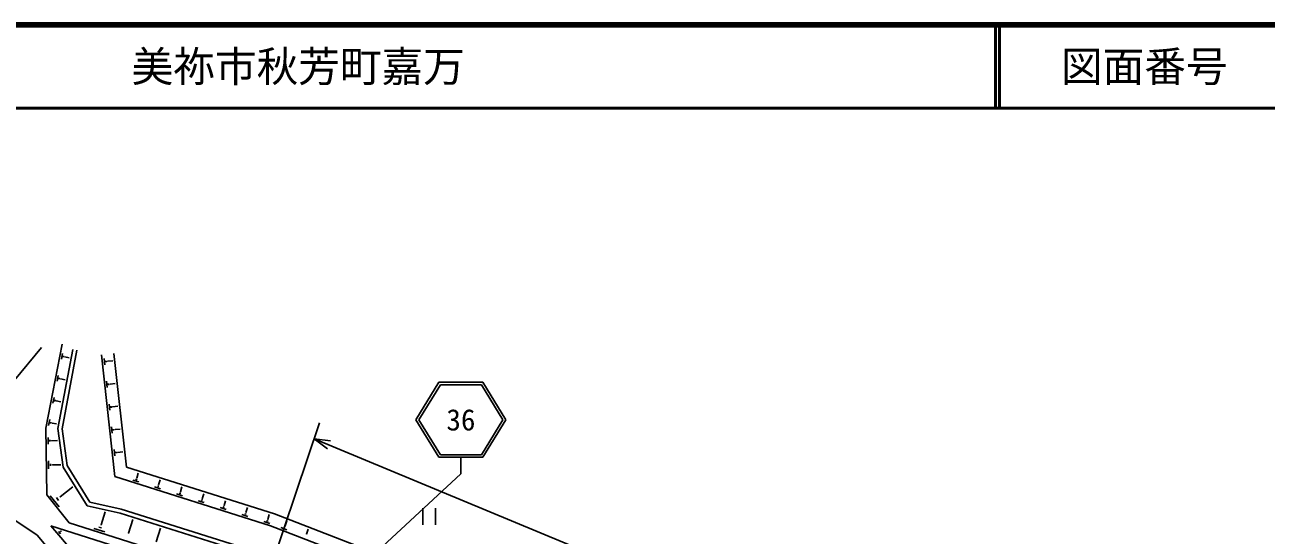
# Model space of a CAD drawing. Units: millimetres, scale not verified. Extents: x 40000 to 680000, y 20000 to 380000.
# Drawn here: x 392190 to 541255, y 318740 to 380000 of the extents above; entities that cross this region are included whole.
import ezdxf
from ezdxf.enums import TextEntityAlignment as Align

# ---------------------------------------------------------------- set-up
doc = ezdxf.new("R2010")
doc.units = ezdxf.units.MM
doc.header["$LTSCALE"] = 1000
for name, color, linetype, lineweight in [('M-BGD', 7, 'Continuous', 25), ('M-STR-STRC', 7, 'Continuous', 25), ('M-TTL', 2, 'Continuous', 140), ('M-TTL-LINE', 7, 'Continuous', 50)]:
    doc.layers.add(name, color=color, linetype=linetype, lineweight=lineweight)
doc.layers.add('M-TTL-TXT', color=7, linetype='Continuous')
doc.styles.add('ＭＳ ゴシック', font='')
doc.styles.get('ＭＳ ゴシック').set_extended_font_data('MS Gothic')

msp = doc.modelspace()

# ---------------------------------------------------------------- linework, layer by layer
at = {"layer": 'M-BGD'}
for p, q in [((394732, 331594), (396677, 341657)), ((390931, 337348), (394211, 341265)), ((397957, 341024), (396160, 331530)), ((396717, 340548), (396586, 339870)), ((398449, 340931), (396666, 331518)), ((396838, 340261), (396805, 340091)), ((396995, 340165), (396986, 340122)), ((396991, 340143), (397517, 340042)), ((401402, 340395), (403016, 325768)), ((401786, 339197), (401703, 339942)), ((402893, 340559), (404400, 326904)), ((401941, 339497), (401920, 339683)), ((402120, 339587), (402115, 339634)), ((402117, 339610), (402738, 339679)), ((396207, 337906), (396075, 337223)), ((396328, 337617), (396295, 337446)), ((396486, 337520), (396478, 337477)), ((396482, 337499), (397016, 337395)), ((402087, 336463), (402005, 337209)), ((402243, 336763), (402222, 336950)), ((402421, 336854), (402416, 336900)), ((402419, 336877), (403040, 336946)), ((395695, 335259), (395562, 334572)), ((395817, 334968), (395784, 334796)), ((395976, 334870), (395968, 334827)), ((395972, 334849), (396514, 334744)), ((402389, 333730), (402307, 334475)), ((402544, 334030), (402524, 334216)), ((402723, 334120), (402718, 334167)), ((402720, 334144), (403342, 334212)), ((395182, 332607), (395048, 331915)), ((394847, 323574), (394732, 331594)), ((395305, 332314), (395272, 332141)), ((395466, 332216), (395457, 332172)), ((395462, 332194), (396011, 332088)), ((396160, 331530), (396805, 326921)), ((396666, 331518), (397286, 327093)), ((402690, 330996), (402608, 331742)), ((402846, 331296), (402825, 331483)), ((403025, 331387), (403019, 331433)), ((403022, 331410), (403643, 331479)), ((394998, 330459), (395009, 329680)), ((395197, 330170), (395200, 329975)), ((395393, 330100), (395394, 330051)), ((395393, 330075), (396112, 330086)), ((402992, 328263), (402910, 329008)), ((403148, 328563), (403127, 328749)), ((403326, 328653), (403321, 328700)), ((403324, 328677), (403945, 328745)), ((395038, 327656), (395052, 326700)), ((395282, 327301), (395286, 327062)), ((395522, 327215), (395523, 327155)), ((395523, 327185), (396516, 327199)), ((396805, 326921), (399663, 322265)), ((397286, 327093), (399978, 322707)), ((404400, 326904), (422184, 321286)), ((403016, 325768), (421688, 319870)), ((405156, 325354), (405872, 325128)), ((405481, 325448), (405660, 325391)), ((405605, 325605), (405649, 325591)), ((405627, 325598), (405815, 326194)), ((408249, 324770), (408437, 325366)), ((394847, 323574), (397521, 320223)), ((395242, 323479), (396305, 322148)), ((396439, 323344), (397963, 324560)), ((407779, 324526), (408494, 324300)), ((408103, 324620), (408282, 324563)), ((408227, 324777), (408272, 324763)), ((410401, 323697), (411116, 323471)), ((410726, 323791), (410904, 323735)), ((410849, 323949), (410894, 323935)), ((410872, 323942), (411060, 324538)), ((413494, 323114), (413682, 323710)), ((386981, 323226), (393662, 318744)), ((395974, 323245), (396239, 322912)), ((396406, 323386), (396472, 323303)), ((399663, 322265), (403620, 321382)), ((399978, 322707), (403750, 321865)), ((413023, 322869), (413738, 322643)), ((413348, 322963), (413527, 322907)), ((413471, 323121), (413516, 323107)), ((415646, 322041), (416361, 321815)), ((415970, 322135), (416149, 322078)), ((416094, 322293), (416138, 322278)), ((416116, 322285), (416304, 322881)), ((418738, 321457), (418927, 322053)), ((440000, 322000), (440000, 320000)), ((441500, 322000), (441500, 320000)), ((401344, 319989), (401833, 321526)), ((403620, 321382), (419629, 316326)), ((403750, 321865), (419786, 316800)), ((404651, 318994), (405171, 320630)), ((418268, 321213), (418983, 320987)), ((418593, 321307), (418771, 321250)), ((418716, 321464), (418761, 321450)), ((421338, 320636), (421383, 320622)), ((421361, 320629), (421549, 321225)), ((422184, 321286), (445097, 312448)), ((395328, 319871), (398152, 316525)), ((395328, 319871), (420539, 311860)), ((396235, 319184), (396460, 318917)), ((396386, 319141), (396442, 319074)), ((396474, 319172), (396488, 319155)), ((396481, 319164), (396583, 319250)), ((397521, 320223), (421204, 312698)), ((400485, 319544), (401789, 319129)), ((401078, 319714), (401404, 319611)), ((401304, 320002), (401385, 319976)), ((404607, 319008), (404695, 318980)), ((407967, 317942), (408488, 319582)), ((420890, 320384), (421605, 320158)), ((421215, 320478), (421394, 320422)), ((421688, 319870), (444554, 311050)), ((422948, 319652), (423648, 319382)), ((423278, 319726), (423453, 319658)), ((423411, 319875), (423455, 319859)), ((423433, 319867), (423658, 320450)), ((425999, 318877), (426224, 319460)), ((393662, 318744), (396823, 314999)), ((425977, 318886), (426020, 318869))]:
    msp.add_line(p, q, dxfattribs=at)
at = {"layer": 'M-STR-STRC'}
for p, q in [((441921, 337088), (439157, 332588)), ((441921, 337088), (447193, 337088)), ((449957, 332588), (447193, 337088)), ((442089, 336788), (439509, 332588)), ((442089, 336788), (447025, 336788)), ((449605, 332588), (447025, 336788)), ((439157, 332588), (441921, 328088)), ((439509, 332588), (442089, 328388)), ((447025, 328388), (449605, 332588)), ((447193, 328088), (449957, 332588)), ((417630, 302761), (427572, 332206)), ((426932, 330311), (536171, 284990)), ((428915, 330049), (426932, 330311)), ((426932, 330311), (428518, 329092)), ((441921, 328088), (447193, 328088)), ((442089, 328388), (447025, 328388)), ((444557, 328088), (444557, 326088)), ((418094, 301687), (444557, 326088))]:
    msp.add_line(p, q, dxfattribs=at)
at = {"layer": 'M-TTL'}
msp.add_line((680000, 380000), (40000, 380000), dxfattribs=at)
at = {"layer": 'M-TTL-LINE'}
for p, q in [((508747, 380000), (508747, 370000)), ((509247, 380000), (509247, 370000)), ((40000, 370000), (680000, 370000))]:
    msp.add_line(p, q, dxfattribs=at)

# ---------------------------------------------------------------- texts
at = {"layer": 'M-STR-STRC', "style": 'ＭＳ ゴシック'}
msp.add_text('36', height=2566, dxfattribs=at).set_placement((444557, 332588), align=Align.MIDDLE_CENTER)
at = {"layer": 'M-TTL-TXT', "style": 'ＭＳ ゴシック'}
msp.add_text('美祢市秋芳町嘉万', height=3666, dxfattribs=at).set_placement((405024, 375000), align=Align.MIDDLE_LEFT)
msp.add_text('図面番号', height=3666, dxfattribs=at).set_placement((526622, 375000), align=Align.MIDDLE_CENTER)

doc.saveas('drawing.dxf')
